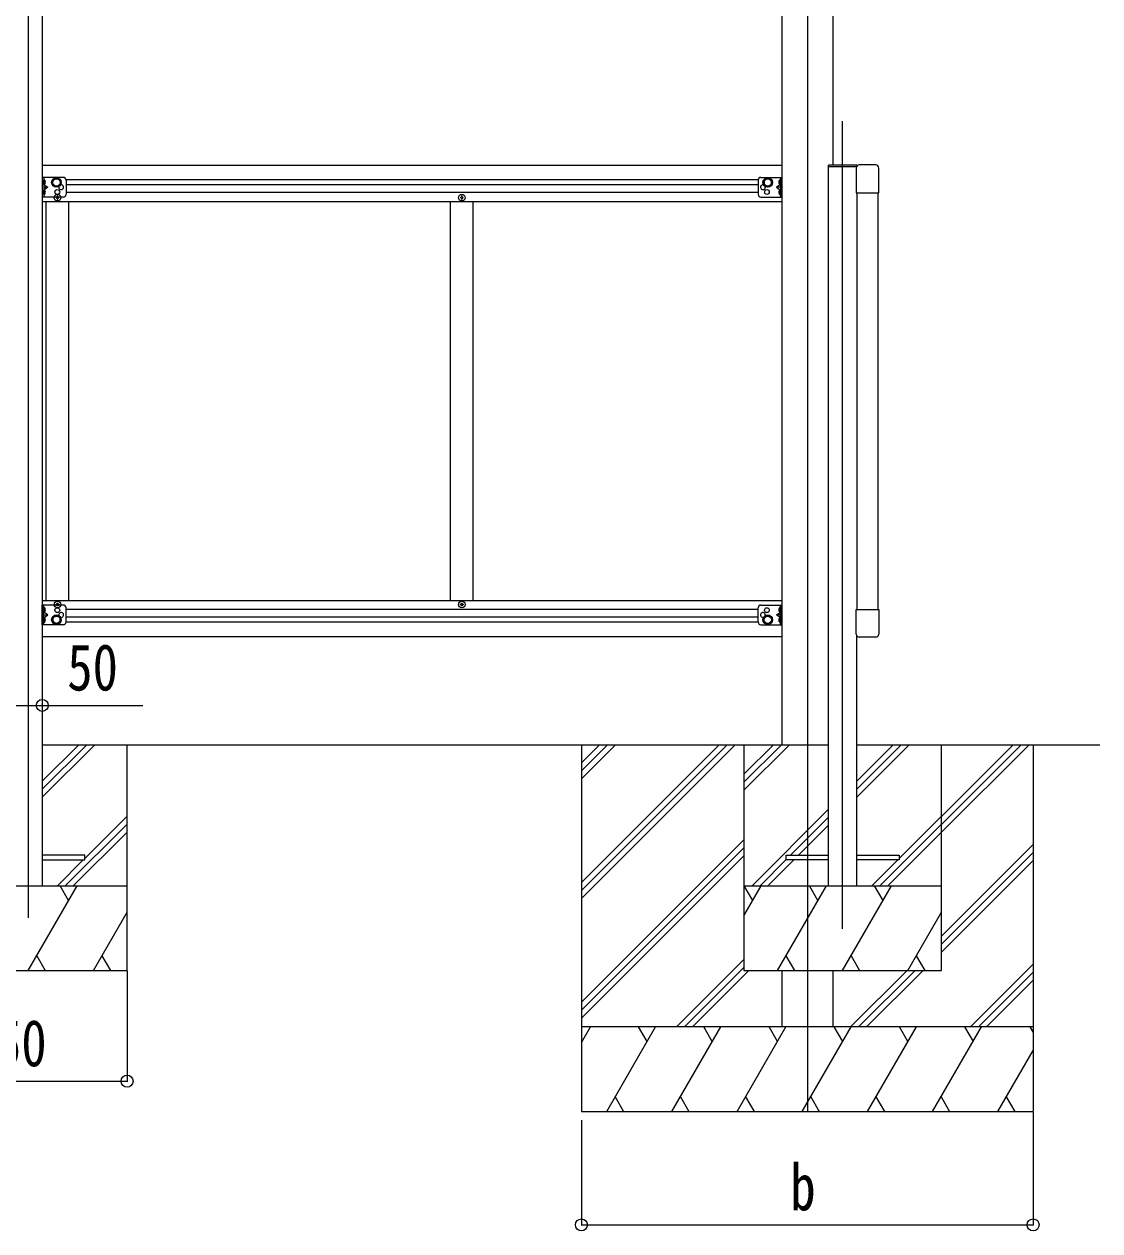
# Model space of a CAD drawing. Units: millimetres, scale not verified. Extents: x -10512 to 10512, y -7425 to 7425.
# Drawn here: x -332 to 1574, y -4476 to -2338 of the extents above; entities that cross this region are included whole.
import ezdxf
from ezdxf.enums import TextEntityAlignment as Align

# ---------------------------------------------------------------- set-up
doc = ezdxf.new("R2010")
doc.units = ezdxf.units.MM
doc.header["$LTSCALE"] = 30
for name, color, linetype in [('0-3_YKK_12', 2, 'Continuous'), ('0-4_YKK_13', 4, 'Continuous'), ('0-5_YKK_A1', 4, 'Continuous'), ('0-6_YKK_D', 6, 'Continuous')]:
    doc.layers.add(name, color=color, linetype=linetype)
doc.styles.add('ＭＳ ゴシック', font='')
doc.styles.get('ＭＳ ゴシック').set_extended_font_data('MS Gothic')

msp = doc.modelspace()

# ---------------------------------------------------------------- linework, layer by layer
at = {"layer": '0-3_YKK_12'}
for p, q in [((1055.55, -1090.18), (1055.55, -4264.58)), ((-324.45, -1494.59), (-324.45, -3921.45)), ((1118.05, -3941.14), (1118.05, -2509.44))]:
    msp.add_line(p, q, dxfattribs=at)
at = {"layer": '0-4_YKK_13'}
for p, q in [((1143.05, -2587.58), (1093.05, -2587.58)), ((1093.05, -2590.58), (1093.05, -2587.58)), ((1143.05, -2587.58), (1143.05, -2589.42)), ((1176.55, -2587.08), (1147.55, -2587.08)), ((-299.45, -2609.08), (-299.45, -2644.08)), ((-262.45, -2609.08), (-299.45, -2609.08)), ((-296.95, -2609.08), (-296.95, -2644.08)), ((973.35, -2609.08), (1010.35, -2609.08)), ((1007.85, -2609.08), (1007.85, -2644.08)), ((1010.35, -2609.08), (1010.35, -2644.08)), ((1142.43, -2590.58), (1093.05, -2590.58)), ((1142.05, -2592.58), (1142.05, -2636.28)), ((1182.05, -2636.28), (1182.05, -2592.58)), ((-296.45, -2613.58), (-296.95, -2613.67)), ((-296.95, -2626.58), (-289.95, -2626.58)), ((-296.45, -2613.58), (-295.65, -2613.72)), ((-296.45, -2621.58), (-295.65, -2621.44)), ((-257.45, -2614.08), (-257.45, -2639.08)), ((968.35, -2614.08), (968.35, -2639.08)), ((1007.85, -2626.58), (1000.85, -2626.58)), ((1007.35, -2613.58), (1006.55, -2613.72)), ((1007.35, -2621.58), (1006.55, -2621.44)), ((1007.35, -2613.58), (1007.85, -2613.67)), ((-262.45, -2644.08), (-299.45, -2644.08)), ((-296.45, -2631.58), (-296.95, -2631.67)), ((-296.45, -2631.58), (-295.65, -2631.72)), ((-296.45, -2639.58), (-295.65, -2639.44)), ((-270.95, -2645.58), (-269.95, -2645.58)), ((445.05, -2645.58), (446.05, -2645.58)), ((973.35, -2644.08), (1010.35, -2644.08)), ((1007.35, -2631.58), (1006.55, -2631.72)), ((1007.35, -2639.58), (1006.55, -2639.44)), ((1007.35, -2631.58), (1007.85, -2631.67)), ((1142.05, -2636.28), (1182.05, -2636.28)), ((-299.45, -3402.08), (-299.45, -3367.08)), ((-262.45, -3367.08), (-299.45, -3367.08)), ((-296.95, -3402.08), (-296.95, -3367.08)), ((-296.45, -3371.58), (-295.65, -3371.72)), ((-270.95, -3365.58), (-269.95, -3365.58)), ((-257.45, -3397.08), (-257.45, -3372.08)), ((445.05, -3365.58), (446.05, -3365.58)), ((968.35, -3397.08), (968.35, -3372.08)), ((973.35, -3367.08), (1010.35, -3367.08)), ((1007.35, -3371.58), (1006.55, -3371.72)), ((1007.85, -3402.08), (1007.85, -3367.08)), ((1010.35, -3402.08), (1010.35, -3367.08)), ((1142.05, -3374.88), (1182.05, -3374.88)), ((1142.05, -3418.58), (1142.05, -3374.88)), ((1182.05, -3374.88), (1182.05, -3418.58)), ((-296.45, -3379.58), (-296.95, -3379.49)), ((-296.95, -3384.58), (-289.95, -3384.58)), ((-296.45, -3397.58), (-296.95, -3397.49)), ((-296.45, -3379.58), (-295.65, -3379.44)), ((-296.45, -3389.58), (-295.65, -3389.72)), ((-296.45, -3397.58), (-295.65, -3397.44)), ((1007.85, -3384.58), (1000.85, -3384.58)), ((1007.35, -3379.58), (1006.55, -3379.44)), ((1007.35, -3389.58), (1006.55, -3389.72)), ((1007.35, -3397.58), (1006.55, -3397.44)), ((1007.35, -3379.58), (1007.85, -3379.49)), ((1007.35, -3397.58), (1007.85, -3397.49)), ((-262.45, -3402.08), (-299.45, -3402.08)), ((973.35, -3402.08), (1010.35, -3402.08)), ((1176.55, -3424.08), (1147.55, -3424.08)), ((-299.45, -3818.58), (-224.45, -3818.58)), ((1093.05, -3818.58), (1018.05, -3818.58)), ((1143.05, -3810.58), (1218.05, -3810.58))]:
    msp.add_line(p, q, dxfattribs=at)
for points in [[(-297.33, -2617.58), (-296.7, -2616.39), (-294.47, -2615.28)], [(-297.33, -2617.58), (-296.7, -2618.77), (-294.47, -2619.88)], [(-296.45, -2613.58), (-296.45, -2621.58), (-296.95, -2621.49), (-296.95, -2613.67)], [(-296.95, -2621.58), (-289.95, -2626.58), (-296.95, -2631.58)], [(1007.85, -2621.58), (1000.85, -2626.58), (1007.85, -2631.58)], [(1008.23, -2617.58), (1007.6, -2616.39), (1005.37, -2615.28)], [(1008.23, -2617.58), (1007.6, -2618.77), (1005.37, -2619.88)], [(1007.35, -2613.58), (1007.35, -2621.58), (1007.85, -2621.49), (1007.85, -2613.67)], [(-297.33, -2635.58), (-296.7, -2634.39), (-294.47, -2633.28)], [(-297.33, -2635.58), (-296.7, -2636.77), (-294.47, -2637.88)], [(-296.45, -2631.58), (-296.45, -2639.58), (-296.95, -2639.49), (-296.95, -2631.67)], [(-273.95, -2644.58), (-274.95, -2644.58), (-274.95, -2645.58), (-273.95, -2645.58)], [(-271.95, -2643.58), (-271.95, -2642.58), (-272.95, -2642.58), (-272.95, -2643.58)], [(-272.95, -2646.58), (-272.95, -2647.58), (-271.95, -2647.58), (-271.95, -2646.58)], [(-269.95, -2645.58), (-269.95, -2644.58), (-270.95, -2644.58)], [(442.05, -2644.58), (441.05, -2644.58), (441.05, -2645.58), (442.05, -2645.58)], [(444.05, -2643.58), (444.05, -2642.58), (443.05, -2642.58), (443.05, -2643.58)], [(443.05, -2646.58), (443.05, -2647.58), (444.05, -2647.58), (444.05, -2646.58)], [(446.05, -2645.58), (446.05, -2644.58), (445.05, -2644.58)], [(1008.23, -2635.58), (1007.6, -2634.39), (1005.37, -2633.28)], [(1008.23, -2635.58), (1007.6, -2636.77), (1005.37, -2637.88)], [(1007.35, -2631.58), (1007.35, -2639.58), (1007.85, -2639.49), (1007.85, -2631.67)], [(-297.33, -3375.58), (-296.7, -3374.39), (-294.47, -3373.28)], [(-297.33, -3375.58), (-296.7, -3376.77), (-294.47, -3377.88)], [(-296.45, -3379.58), (-296.45, -3371.58), (-296.95, -3371.67), (-296.95, -3379.49)], [(-273.95, -3366.58), (-274.95, -3366.58), (-274.95, -3365.58), (-273.95, -3365.58)], [(-272.95, -3364.58), (-272.95, -3363.58), (-271.95, -3363.58), (-271.95, -3364.58)], [(-271.95, -3367.58), (-271.95, -3368.58), (-272.95, -3368.58), (-272.95, -3367.58)], [(-269.95, -3365.58), (-269.95, -3366.58), (-270.95, -3366.58)], [(442.05, -3366.58), (441.05, -3366.58), (441.05, -3365.58), (442.05, -3365.58)], [(443.05, -3364.58), (443.05, -3363.58), (444.05, -3363.58), (444.05, -3364.58)], [(444.05, -3367.58), (444.05, -3368.58), (443.05, -3368.58), (443.05, -3367.58)], [(446.05, -3365.58), (446.05, -3366.58), (445.05, -3366.58)], [(1008.23, -3375.58), (1007.6, -3374.39), (1005.37, -3373.28)], [(1008.23, -3375.58), (1007.6, -3376.77), (1005.37, -3377.88)], [(1007.35, -3379.58), (1007.35, -3371.58), (1007.85, -3371.67), (1007.85, -3379.49)], [(-297.33, -3393.58), (-296.7, -3392.39), (-294.47, -3391.28)], [(-297.33, -3393.58), (-296.7, -3394.77), (-294.47, -3395.88)], [(-296.95, -3389.58), (-289.95, -3384.58), (-296.95, -3379.58)], [(-296.45, -3397.58), (-296.45, -3389.58), (-296.95, -3389.67), (-296.95, -3397.49)], [(1007.85, -3389.58), (1000.85, -3384.58), (1007.85, -3379.58)], [(1008.23, -3393.58), (1007.6, -3392.39), (1005.37, -3391.28)], [(1008.23, -3393.58), (1007.6, -3394.77), (1005.37, -3395.88)], [(1007.35, -3397.58), (1007.35, -3389.58), (1007.85, -3389.67), (1007.85, -3397.49)], [(-224.45, -3818.58), (-224.45, -3810.58), (-299.45, -3810.58)], [(1018.05, -3818.58), (1018.05, -3810.58), (1093.05, -3810.58)], [(1218.05, -3810.58), (1218.05, -3818.58), (1143.05, -3818.58)]]:
    msp.add_lwpolyline(points, dxfattribs=at)
for points in [[(-274.45, -2625.59), (-280.95, -2621.83), (-280.95, -2614.33), (-274.45, -2610.57), (-267.95, -2614.33), (-267.95, -2621.83)], [(985.35, -2625.59), (991.85, -2621.83), (991.85, -2614.33), (985.35, -2610.57), (978.85, -2614.33), (978.85, -2621.83)], [(-274.45, -3385.57), (-280.95, -3389.33), (-280.95, -3396.83), (-274.45, -3400.59), (-267.95, -3396.83), (-267.95, -3389.33)], [(985.35, -3385.57), (991.85, -3389.33), (991.85, -3396.83), (985.35, -3400.59), (978.85, -3396.83), (978.85, -3389.33)]]:
    msp.add_lwpolyline(points, close=True, dxfattribs=at)
for centre, radius in [((-274.45, -2618.08), 8.5), ((-274.45, -2618.08), 7.5), ((-274.45, -2618.08), 6.5), ((985.35, -2618.08), 8.5), ((985.35, -2618.08), 7.5), ((985.35, -2618.08), 6.5), ((-272.45, -2645.08), 5.9), ((-272.95, -2635.08), 4.25), ((443.55, -2645.08), 5.9), ((983.85, -2635.08), 4.25), ((-272.45, -3366.08), 5.9), ((-272.95, -3376.08), 4.25), ((443.55, -3366.08), 5.9), ((983.85, -3376.08), 4.25), ((-274.45, -3393.08), 8.5), ((-274.45, -3393.08), 7.5), ((-274.45, -3393.08), 6.5), ((985.35, -3393.08), 8.5), ((985.35, -3393.08), 7.5), ((985.35, -3393.08), 6.5)]:
    msp.add_circle(centre, radius, dxfattribs=at)
for centre, radius, start, end in [((1147.55, -2592.58), 5.5, 90, 180), ((1176.55, -2592.58), 5.5, 0, 90), ((-262.45, -2614.08), 5, 0, 90), ((973.35, -2614.08), 5, 90, 180), ((-295.8, -2614.61), 0.9, 32.05588, 80), ((-295.8, -2620.55), 0.9, 280, 327.94412), ((-300.55, -2617.58), 6.5, 327.94412, 32.05588), ((-265.95, -2626.58), 4.25, 162.88004, 107.12346), ((976.85, -2626.58), 4.25, 72.87654, 17.11996), ((1011.45, -2617.58), 6.5, 147.94412, 212.05588), ((1006.7, -2614.61), 0.9, 100, 147.94412), ((1006.7, -2620.55), 0.9, 212.05588, 260), ((-295.8, -2632.61), 0.9, 32.05588, 80), ((-295.8, -2638.55), 0.9, 280, 327.94412), ((-300.55, -2635.58), 6.5, 327.94412, 32.05588), ((-273.95, -2643.58), 1, 270, 0), ((-273.95, -2646.58), 1, 0, 90), ((-270.95, -2643.58), 1, 180, 270), ((-270.95, -2646.58), 1, 90, 180), ((-262.45, -2639.08), 5, 270, 0), ((442.05, -2643.58), 1, 270, 0), ((442.05, -2646.58), 1, 0, 90), ((445.05, -2643.58), 1, 180, 270), ((445.05, -2646.58), 1, 90, 180), ((973.35, -2639.08), 5, 180, 270), ((1011.45, -2635.58), 6.5, 147.94412, 212.05588), ((1006.7, -2632.61), 0.9, 100, 147.94412), ((1006.7, -2638.55), 0.9, 212.05588, 260), ((-295.8, -3372.61), 0.9, 32.05588, 80), ((-300.55, -3375.58), 6.5, 327.94412, 32.05588), ((-273.95, -3364.58), 1, 270, 0), ((-273.95, -3367.58), 1, 0, 90), ((-270.95, -3364.58), 1, 180, 270), ((-270.95, -3367.58), 1, 90, 180), ((-262.45, -3372.08), 5, 0, 90), ((442.05, -3364.58), 1, 270, 0), ((442.05, -3367.58), 1, 0, 90), ((445.05, -3364.58), 1, 180, 270), ((445.05, -3367.58), 1, 90, 180), ((973.35, -3372.08), 5, 90, 180), ((1011.45, -3375.58), 6.5, 147.94412, 212.05588), ((1006.7, -3372.61), 0.9, 100, 147.94412), ((-295.8, -3378.55), 0.9, 280, 327.94412), ((-295.8, -3390.61), 0.9, 32.05588, 80), ((-295.8, -3396.55), 0.9, 280, 327.94412), ((-300.55, -3393.58), 6.5, 327.94412, 32.05588), ((-265.95, -3384.58), 4.25, 252.87654, 197.11996), ((-262.45, -3397.08), 5, 270, 0), ((973.35, -3397.08), 5, 180, 270), ((976.85, -3384.58), 4.25, 342.88004, 287.12346), ((1011.45, -3393.58), 6.5, 147.94412, 212.05588), ((1006.7, -3378.55), 0.9, 212.05588, 260), ((1006.7, -3390.61), 0.9, 100, 147.94412), ((1006.7, -3396.55), 0.9, 212.05588, 260), ((1147.55, -3418.58), 5.5, 180, 270), ((1176.55, -3418.58), 5.5, 270, 0)]:
    msp.add_arc(centre, radius, start, end, dxfattribs=at)
at = {"layer": '0-5_YKK_A1'}
for p, q in [((1010.35, -1485.58), (1010.35, -3614.58)), ((1100.75, -1485.58), (1100.75, -2587.58)), ((-299.45, -1501.58), (-299.45, -3864.58)), ((-299.45, -2587.58), (1010.35, -2587.58)), ((1093.05, -3864.58), (1093.05, -2590.58)), ((968.37, -2613.58), (-257.48, -2613.58)), ((968.35, -2622.58), (-257.45, -2622.58)), ((-299.45, -2651.58), (1010.35, -2651.58)), ((-292.45, -3359.58), (-292.45, -2651.58)), ((968.35, -2636.08), (-257.45, -2636.08)), ((-252.45, -3359.58), (-252.45, -2651.58)), ((423.55, -3359.58), (423.55, -2651.58)), ((463.55, -3359.58), (463.55, -2651.58)), ((1143.05, -2636.28), (1143.05, -3374.88)), ((1181.05, -3374.88), (1181.05, -2636.28)), ((1010.35, -3359.58), (-299.45, -3359.58)), ((968.35, -3375.08), (-257.45, -3375.08)), ((968.37, -3397.58), (-257.48, -3397.58)), ((968.35, -3388.58), (-257.45, -3388.58)), ((1143.05, -3864.58), (1143.05, -3421.74)), ((1010.35, -3423.58), (-299.45, -3423.58)), ((-299.45, -3614.58), (1093.05, -3614.58)), ((-299.45, -3707.34), (-206.69, -3614.58)), ((-299.45, -3693.2), (-220.83, -3614.58)), ((-299.45, -3679.06), (-234.97, -3614.58)), ((-149.45, -4014.58), (-149.45, -3614.58)), ((655.35, -3614.58), (655.35, -4264.58)), ((655.35, -3858.76), (899.53, -3614.58)), ((655.35, -3872.9), (913.67, -3614.58)), ((655.35, -3887.04), (927.81, -3614.58)), ((655.35, -3674.91), (715.68, -3614.58)), ((655.35, -3660.77), (701.54, -3614.58)), ((655.35, -3646.63), (687.4, -3614.58)), ((943.05, -3614.58), (943.05, -4014.58)), ((943.05, -3666.93), (995.4, -3614.58)), ((943.05, -3681.07), (1009.54, -3614.58)), ((943.05, -3695.21), (1023.68, -3614.58)), ((1143.05, -3614.58), (1573.58, -3614.58)), ((1143.05, -3707.34), (1235.81, -3614.58)), ((1143.05, -3693.2), (1221.67, -3614.58)), ((1143.05, -3679.06), (1207.53, -3614.58)), ((1293.05, -3769.84), (1448.31, -3614.58)), ((1293.05, -3741.56), (1420.03, -3614.58)), ((1293.05, -3755.7), (1434.17, -3614.58)), ((1293.05, -4014.58), (1293.05, -3614.58)), ((1455.35, -3614.58), (1455.35, -4264.58)), ((-224.45, -3816.19), (-149.45, -3741.19)), ((957.53, -3864.58), (1093.05, -3729.06)), ((1218.05, -3816.19), (1293.05, -3741.19)), ((-258.7, -3864.58), (-149.45, -3755.33)), ((1025.67, -3810.58), (1093.05, -3743.2)), ((1039.81, -3810.58), (1093.05, -3757.34)), ((1183.8, -3864.58), (1293.05, -3755.33)), ((-244.55, -3864.58), (-149.45, -3769.48)), ((655.35, -4070.89), (943.05, -3783.19)), ((1197.94, -3864.58), (1293.05, -3769.48)), ((655.35, -4085.03), (943.05, -3797.33)), ((1293.05, -3953.69), (1455.35, -3791.39)), ((1293.05, -3967.83), (1455.35, -3805.53)), ((-272.84, -3864.58), (-226.84, -3818.58)), ((655.35, -4099.17), (943.05, -3811.47)), ((971.67, -3864.58), (1018.05, -3818.2)), ((985.81, -3864.58), (1031.81, -3818.58)), ((1169.66, -3864.58), (1215.66, -3818.58)), ((1293.05, -3981.97), (1455.35, -3819.67)), ((-499.45, -3864.58), (-149.45, -3864.58)), ((-324.45, -4014.58), (-237.84, -3864.58)), ((-252.85, -3890.56), (-267.85, -3864.58)), ((943.05, -3864.58), (1293.05, -3864.58)), ((943.05, -3917.7), (973.72, -3864.58)), ((958.71, -3890.56), (943.71, -3864.58)), ((1002.58, -4014.58), (1089.19, -3864.58)), ((1074.18, -3890.56), (1059.18, -3864.58)), ((1118.05, -4014.58), (1204.66, -3864.58)), ((1189.65, -3890.56), (1174.65, -3864.58)), ((-208.98, -4014.58), (-149.45, -3911.48)), ((1233.52, -4014.58), (1293.05, -3911.48)), ((-309.45, -3988.6), (-294.45, -4014.58)), ((-193.98, -3988.6), (-178.98, -4014.58)), ((823.79, -4114.58), (943.05, -3995.32)), ((1017.58, -3988.6), (1032.58, -4014.58)), ((1133.05, -3988.6), (1148.05, -4014.58)), ((1248.52, -3988.6), (1263.52, -4014.58)), ((-499.45, -4014.58), (-149.45, -4014.58)), ((837.93, -4114.58), (943.05, -4009.46)), ((852.08, -4114.58), (952.08, -4014.58)), ((943.05, -4014.58), (1293.05, -4014.58)), ((1010.35, -4014.58), (1010.35, -4114.58)), ((1100.75, -4014.58), (1100.75, -4114.58)), ((1132.16, -4114.58), (1232.16, -4014.58)), ((1146.3, -4114.58), (1246.3, -4014.58)), ((1160.44, -4114.58), (1260.44, -4014.58)), ((1344.29, -4114.58), (1455.35, -4003.52)), ((1358.43, -4114.58), (1455.35, -4017.66)), ((1372.58, -4114.58), (1455.35, -4031.81)), ((1455.35, -4114.58), (655.35, -4114.58)), ((655.35, -4142.08), (671.23, -4114.58)), ((700.1, -4264.58), (786.7, -4114.58)), ((771.7, -4140.56), (756.7, -4114.58)), ((815.57, -4264.58), (902.17, -4114.58)), ((887.17, -4140.56), (872.17, -4114.58)), ((931.04, -4264.58), (1017.64, -4114.58)), ((1002.64, -4140.56), (987.64, -4114.58)), ((1046.51, -4264.58), (1133.11, -4114.58)), ((1118.11, -4140.56), (1103.11, -4114.58)), ((1161.98, -4264.58), (1248.58, -4114.58)), ((1233.58, -4140.56), (1218.58, -4114.58)), ((1277.45, -4264.58), (1364.05, -4114.58)), ((1334.05, -4114.58), (1349.05, -4140.56)), ((1449.52, -4114.58), (1455.35, -4124.68)), ((1392.92, -4264.58), (1455.35, -4156.44)), ((715.09, -4238.6), (730.09, -4264.58)), ((830.57, -4238.6), (845.56, -4264.58)), ((946.04, -4238.6), (961.04, -4264.58)), ((1061.51, -4238.6), (1076.51, -4264.58)), ((1176.98, -4238.6), (1191.97, -4264.58)), ((1292.45, -4238.6), (1307.44, -4264.58)), ((1407.92, -4238.6), (1422.91, -4264.58)), ((655.35, -4264.58), (1455.35, -4264.58))]:
    msp.add_line(p, q, dxfattribs=at)
at = {"layer": '0-6_YKK_D'}
for p, q in [((-299.45, -3493.55), (-299.45, -3545.87)), ((-149.45, -4015.58), (-149.45, -4211.85)), ((-499.45, -4210.85), (-149.45, -4210.85)), ((1455.35, -4265.58), (1455.35, -4466.51)), ((655.35, -4279.8), (655.35, -4466.51)), ((655.35, -4465.51), (1455.35, -4465.51))]:
    msp.add_line(p, q, dxfattribs=at)
msp.add_lwpolyline([(-349.45, -3544.87), (-299.45, -3544.87), (-121.62, -3544.87)], dxfattribs=at)
for centre in [(-299.45, -3544.87), (-149.45, -4210.85), (655.35, -4465.51), (1455.35, -4465.51)]:
    msp.add_circle(centre, 10.62, dxfattribs=at)

# ---------------------------------------------------------------- texts
at = {"layer": '0-6_YKK_D', "style": 'ＭＳ ゴシック', "width": 0.8}
for s, p in [('50', (-255.28, -3543.2)), ('350', (-426.45, -4209.18)), ('b', (1025.35, -4464.21))]:
    msp.add_text(s, height=82.48, dxfattribs=at).set_placement(p, align=Align.BOTTOM_LEFT)

doc.saveas('drawing.dxf')
